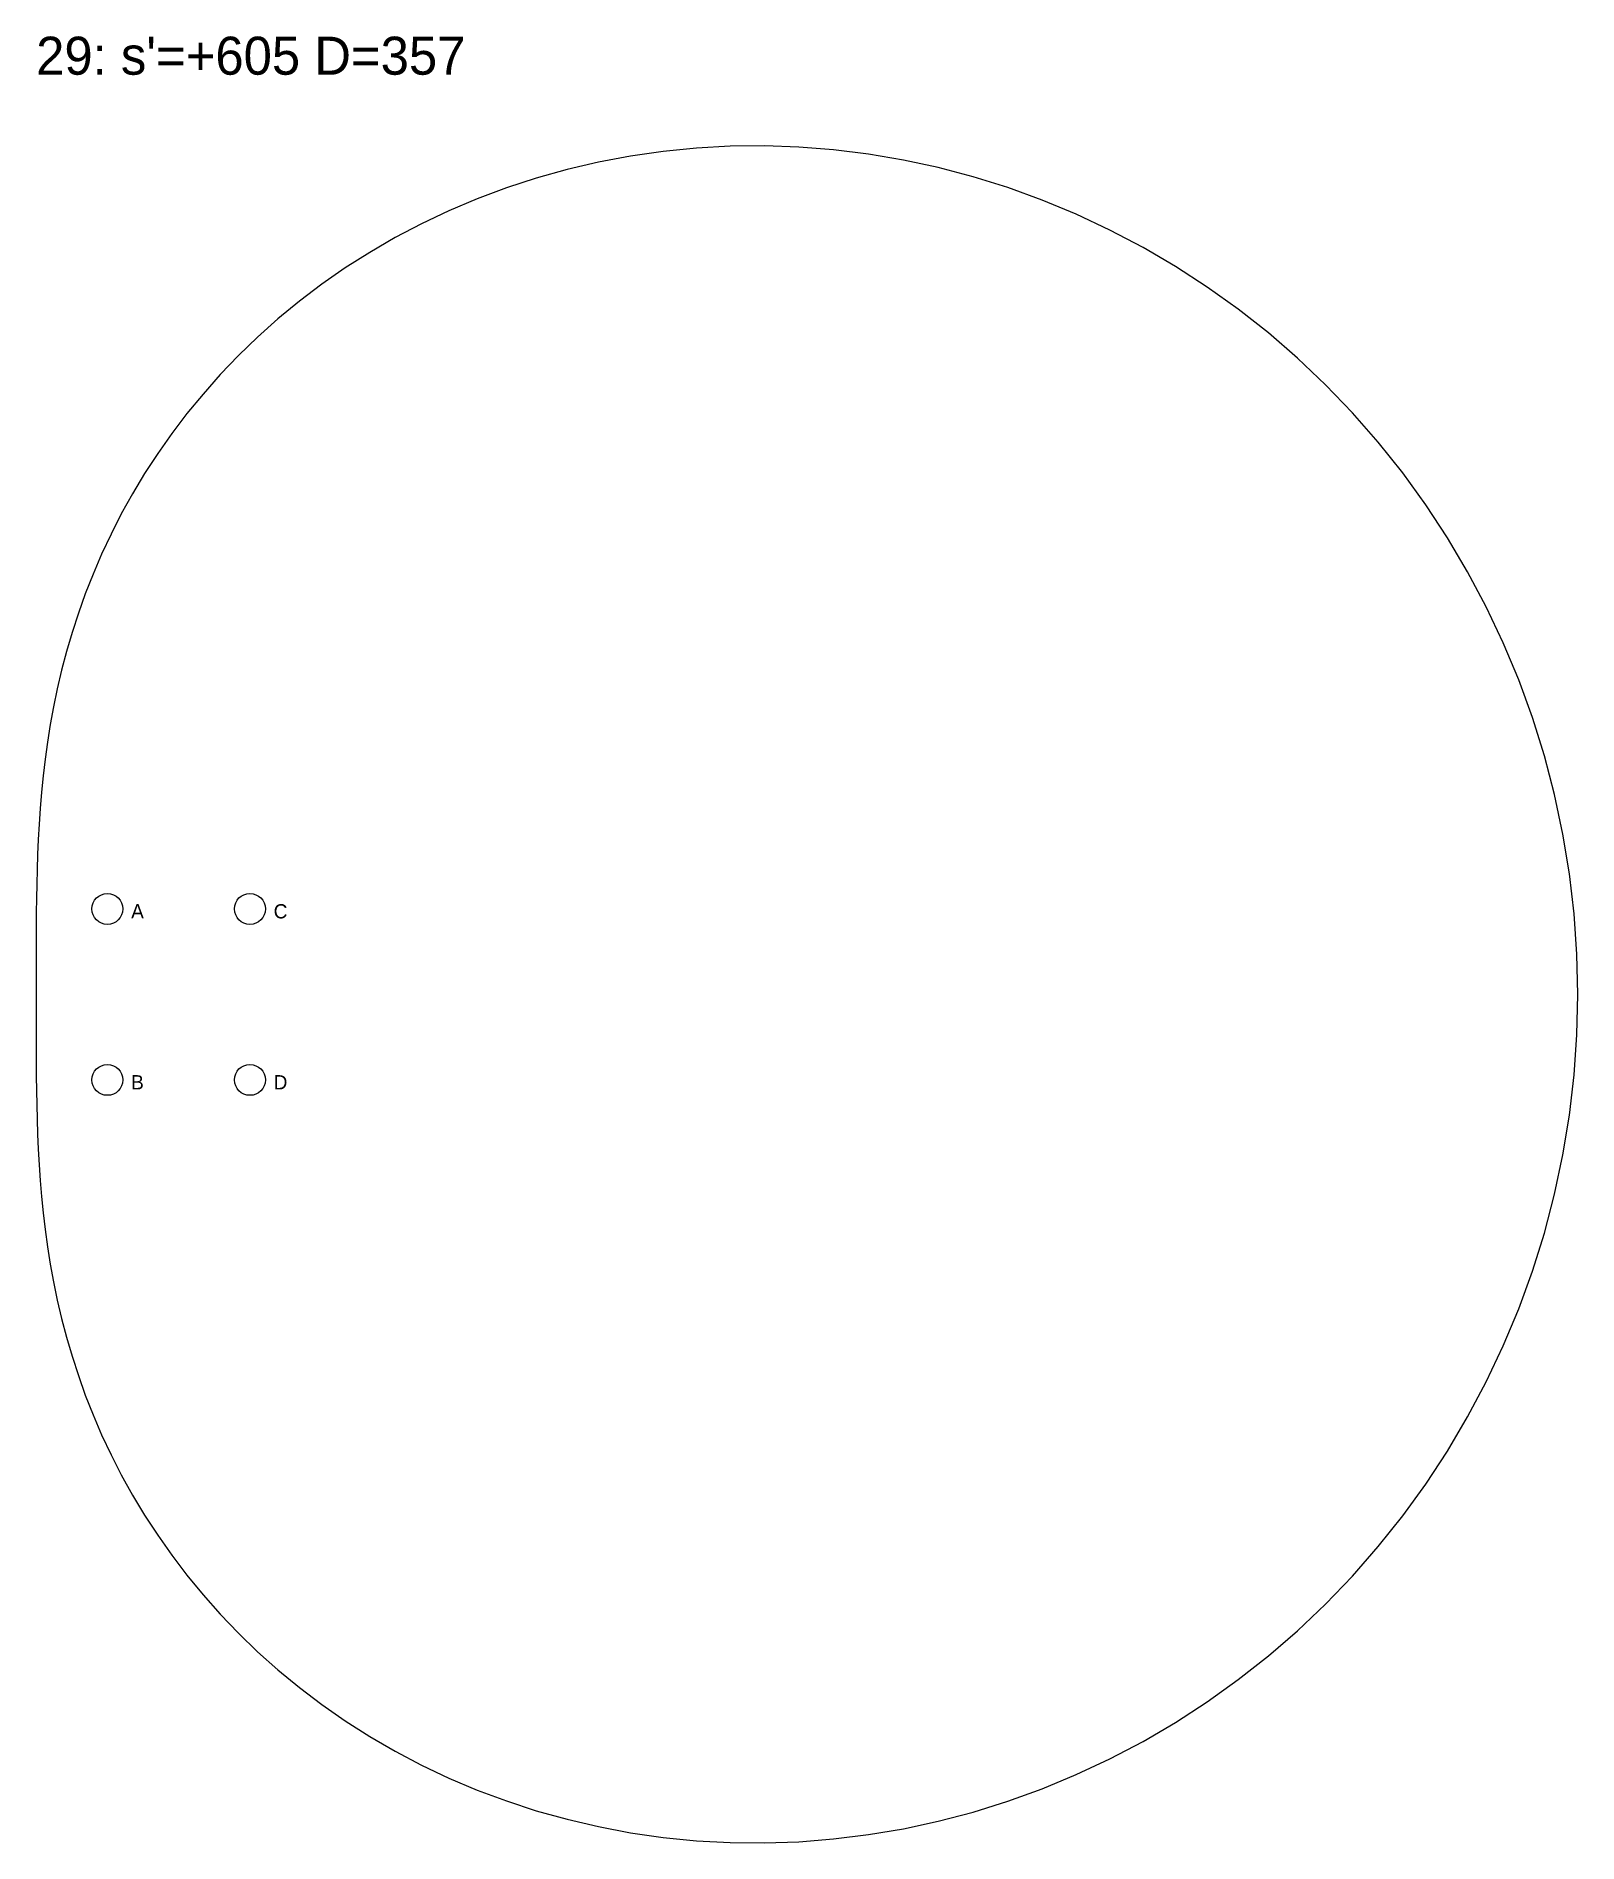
# Model space of a CAD drawing. Header units: millimetres. Extents: x 0 to 325, y -179 to 202.
import ezdxf

# ---------------------------------------------------------------- set-up
doc = ezdxf.new("R2010")
doc.units = ezdxf.units.MM
for name, color, linetype in [('DOWEL', 5, 'CONTINUOUS'), ('SLAB_00', 2, 'CONTINUOUS'), ('TEXT', 1, 'CONTINUOUS')]:
    doc.layers.add(name, color=color, linetype=linetype)

msp = doc.modelspace()

# ---------------------------------------------------------------- linework, layer by layer
at = {"layer": 'DOWEL'}
for centre in [(15, 18), (45, 18), (15, -18), (45, -18)]:
    msp.add_circle(centre, 3.25, dxfattribs=at)
at = {"layer": 'SLAB_00'}
msp.add_lwpolyline([(324.554, 0), (324.357, 8.493), (323.764, 16.966), (322.779, 25.397), (321.404, 33.767), (319.642, 42.055), (317.501, 50.24), (314.985, 58.305), (312.103, 66.228), (308.864, 73.992), (305.276, 81.58), (301.352, 88.972), (297.102, 96.153), (292.539, 103.107), (287.676, 109.818), (282.529, 116.273), (277.111, 122.457), (271.439, 128.359), (265.53, 133.968), (259.399, 139.272), (253.064, 144.263), (246.544, 148.932), (239.856, 153.272), (233.019, 157.277), (226.052, 160.943), (218.973, 164.265), (211.801, 167.24), (204.555, 169.869), (197.255, 172.149), (189.917, 174.082), (182.562, 175.67), (175.206, 176.916), (167.869, 177.823), (160.566, 178.396), (153.315, 178.643), (146.132, 178.568), (139.033, 178.181), (132.033, 177.489), (125.146, 176.503), (118.385, 175.232), (111.764, 173.687), (105.295, 171.88), (98.988, 169.823), (92.853, 167.528), (86.901, 165.008), (81.139, 162.277), (75.574, 159.348), (70.214, 156.236), (65.063, 152.953), (60.126, 149.516), (55.406, 145.936), (50.907, 142.23), (46.629, 138.411), (42.574, 134.492), (38.74, 130.489), (35.128, 126.413), (31.735, 122.279), (28.558, 118.099), (25.593, 113.885), (22.837, 109.649), (20.285, 105.402), (17.93, 101.155), (15.766, 96.919), (13.787, 92.701), (11.985, 88.512), (10.353, 84.359), (8.883, 80.248), (7.565, 76.188), (6.391, 72.183), (5.353, 68.238), (4.441, 64.357), (3.646, 60.544), (2.959, 56.8), (2.372, 53.129), (1.873, 49.53), (1.456, 46.005), (1.112, 42.551), (0.831, 39.169), (0.606, 35.855), (0.43, 32.608), (0.295, 29.425), (0.194, 26.3), (0.122, 23.231), (0.072, 20.212), (0.039, 17.238), (0.019, 14.304), (0.008, 11.402), (0.002, 8.528), (0, 5.674), (0, 2.833), (0, 0), (0, -2.833), (0, -5.674), (0.002, -8.528), (0.008, -11.402), (0.019, -14.304), (0.039, -17.238), (0.072, -20.212), (0.122, -23.231), (0.194, -26.3), (0.295, -29.425), (0.43, -32.608), (0.606, -35.855), (0.831, -39.169), (1.112, -42.551), (1.456, -46.005), (1.873, -49.53), (2.372, -53.129), (2.959, -56.8), (3.646, -60.544), (4.441, -64.357), (5.353, -68.238), (6.391, -72.183), (7.565, -76.188), (8.883, -80.248), (10.353, -84.359), (11.985, -88.512), (13.787, -92.701), (15.766, -96.919), (17.93, -101.155), (20.285, -105.402), (22.837, -109.649), (25.593, -113.885), (28.558, -118.099), (31.735, -122.279), (35.128, -126.413), (38.74, -130.489), (42.574, -134.492), (46.629, -138.411), (50.907, -142.23), (55.406, -145.936), (60.126, -149.516), (65.063, -152.953), (70.214, -156.236), (75.574, -159.348), (81.139, -162.277), (86.901, -165.008), (92.853, -167.528), (98.988, -169.823), (105.295, -171.88), (111.764, -173.687), (118.385, -175.232), (125.146, -176.503), (132.033, -177.489), (139.033, -178.181), (146.132, -178.568), (153.315, -178.643), (160.566, -178.396), (167.869, -177.823), (175.206, -176.916), (182.562, -175.67), (189.917, -174.082), (197.255, -172.149), (204.555, -169.869), (211.801, -167.24), (218.973, -164.265), (226.052, -160.943), (233.019, -157.277), (239.856, -153.272), (246.544, -148.932), (253.064, -144.263), (259.399, -139.272), (265.53, -133.968), (271.439, -128.359), (277.111, -122.457), (282.529, -116.273), (287.676, -109.818), (292.539, -103.107), (297.102, -96.153), (301.352, -88.972), (305.276, -81.58), (308.864, -73.992), (312.103, -66.228), (314.985, -58.305), (317.501, -50.24), (319.642, -42.055), (321.404, -33.767), (322.779, -25.397), (323.764, -16.966), (324.357, -8.493)], close=True, dxfattribs=at)

# ---------------------------------------------------------------- texts
at = {"layer": 'DOWEL'}
for s, p in [('C', (50, 16)), ('A', (20, 16)), ('B', (20, -20)), ('D', (50, -20))]:
    msp.add_text(s, height=3, dxfattribs=at).set_placement(p)
at = {"layer": 'TEXT'}
msp.add_text("29: s'=+605 D=357", height=8, dxfattribs=at).set_placement((0, 193.643))

doc.saveas('drawing.dxf')
